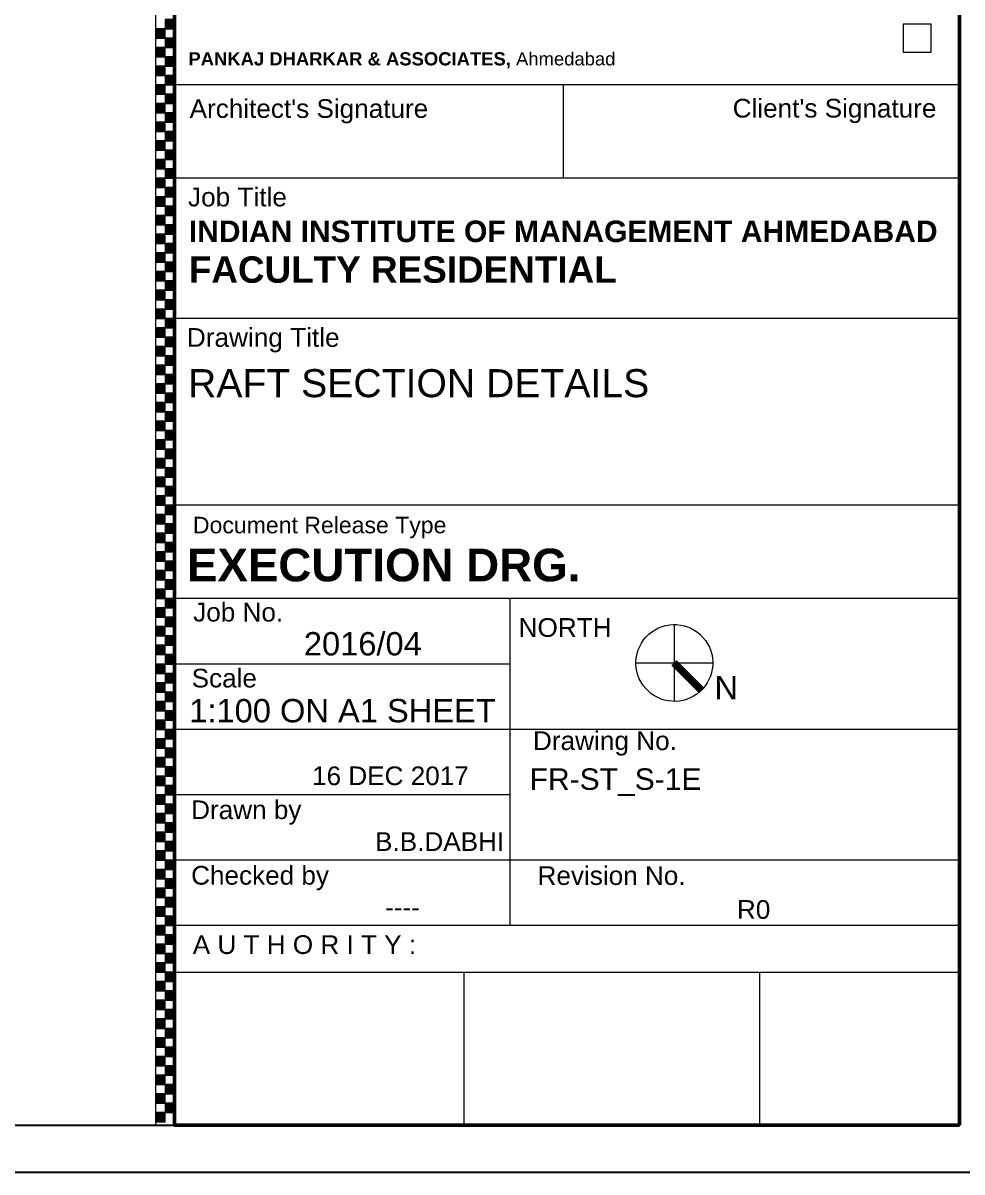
# Model space of a CAD drawing. Extents: x -200722 to 834823, y -494970 to 88783.
# Drawn here: x 514054 to 525109, y -104950 to -91421 of the extents above; entities that cross this region are included whole.
import ezdxf

# ---------------------------------------------------------------- set-up
doc = ezdxf.new("R2010")
doc.units = 0
doc.header["$LTSCALE"] = 100
doc.header["$MEASUREMENT"] = 0
doc.layers.get('0').update_dxf_attribs({"linetype": 'CONTINUOUS'})
doc.layers.add('9_PRINT BOUNDARY_NON PRINT', color=32, linetype='CONTINUOUS', plot=False)
doc.layers.add('9_TITLE TEXT', color=7, linetype='CONTINUOUS', lineweight=20)
doc.styles.add('SANSSERIF', font='SAS_____.pfb', dxfattribs={"height": 325})
doc.styles.add('TITLES', font='arial.ttf')

# ---------------------------------------------------------------- blocks, each defined once
blk = doc.blocks.new('TITLE CHAIN')
at = {"layer": '9_TITLE TEXT'}
h = blk.add_hatch(color=256, dxfattribs=at)
h.dxf.hatch_style = 1
h.paths.add_polyline_path([(1, -466.62), (2, -466.62), (2, -465.62), (1, -465.62)])
h = blk.add_hatch(color=256, dxfattribs=at)
h.dxf.hatch_style = 1
h.paths.add_polyline_path([(0, -467.62), (1, -467.62), (1, -466.62), (0, -466.62)])
h = blk.add_hatch(color=256, dxfattribs=at)
h.dxf.hatch_style = 1
h.paths.add_polyline_path([(1, -468.62), (2, -468.62), (2, -467.62), (1, -467.62)])
h = blk.add_hatch(color=256, dxfattribs=at)
h.dxf.hatch_style = 1
h.paths.add_polyline_path([(0, -469.62), (1, -469.62), (1, -468.62), (0, -468.62)])
h = blk.add_hatch(color=256, dxfattribs=at)
h.dxf.hatch_style = 1
h.paths.add_polyline_path([(1, -470.62), (2, -470.62), (2, -469.62), (1, -469.62)])
h = blk.add_hatch(color=256, dxfattribs=at)
h.dxf.hatch_style = 1
h.paths.add_polyline_path([(0, -471.62), (1, -471.62), (1, -470.62), (0, -470.62)])
h = blk.add_hatch(color=256, dxfattribs=at)
h.dxf.hatch_style = 1
h.paths.add_polyline_path([(1, -472.62), (2, -472.62), (2, -471.62), (1, -471.62)])
h = blk.add_hatch(color=256, dxfattribs=at)
h.dxf.hatch_style = 1
h.paths.add_polyline_path([(0, -473.62), (1, -473.62), (1, -472.62), (0, -472.62)])
h = blk.add_hatch(color=256, dxfattribs=at)
h.dxf.hatch_style = 1
h.paths.add_polyline_path([(0, -475.62), (1, -475.62), (1, -474.62), (0, -474.62)])
h = blk.add_hatch(color=256, dxfattribs=at)
h.dxf.hatch_style = 1
h.paths.add_polyline_path([(1, -474.62), (2, -474.62), (2, -473.62), (1, -473.62)])
h = blk.add_hatch(color=256, dxfattribs=at)
h.dxf.hatch_style = 1
h.paths.add_polyline_path([(1, -476.62), (2, -476.62), (2, -475.62), (1, -475.62)])
h = blk.add_hatch(color=256, dxfattribs=at)
h.dxf.hatch_style = 1
h.paths.add_polyline_path([(0, -477.62), (1, -477.62), (1, -476.62), (0, -476.62)])
h = blk.add_hatch(color=256, dxfattribs=at)
h.dxf.hatch_style = 1
h.paths.add_polyline_path([(1, -478.62), (2, -478.62), (2, -477.62), (1, -477.62)])
h = blk.add_hatch(color=256, dxfattribs=at)
h.dxf.hatch_style = 1
h.paths.add_polyline_path([(0, -479.62), (1, -479.62), (1, -478.62), (0, -478.62)])
h = blk.add_hatch(color=256, dxfattribs=at)
h.dxf.hatch_style = 1
h.paths.add_polyline_path([(1, -480.62), (2, -480.62), (2, -479.62), (1, -479.62)])
h = blk.add_hatch(color=256, dxfattribs=at)
h.dxf.hatch_style = 1
h.paths.add_polyline_path([(0, -481.62), (1, -481.62), (1, -480.62), (0, -480.62)])
h = blk.add_hatch(color=256, dxfattribs=at)
h.dxf.hatch_style = 1
h.paths.add_polyline_path([(1, -482.62), (2, -482.62), (2, -481.62), (1, -481.62)])
h = blk.add_hatch(color=256, dxfattribs=at)
h.dxf.hatch_style = 1
h.paths.add_polyline_path([(0, -483.62), (1, -483.62), (1, -482.62), (0, -482.62)])
h = blk.add_hatch(color=256, dxfattribs=at)
h.dxf.hatch_style = 1
h.paths.add_polyline_path([(1, -484.62), (2, -484.62), (2, -483.62), (1, -483.62)])
h = blk.add_hatch(color=256, dxfattribs=at)
h.dxf.hatch_style = 1
h.paths.add_polyline_path([(0, -485.62), (1, -485.62), (1, -484.62), (0, -484.62)])
h = blk.add_hatch(color=256, dxfattribs=at)
h.dxf.hatch_style = 1
h.paths.add_polyline_path([(1, -486.62), (2, -486.62), (2, -485.62), (1, -485.62)])
h = blk.add_hatch(color=256, dxfattribs=at)
h.dxf.hatch_style = 1
h.paths.add_polyline_path([(0, -487.62), (1, -487.62), (1, -486.62), (0, -486.62)])
h = blk.add_hatch(color=256, dxfattribs=at)
h.dxf.hatch_style = 1
h.paths.add_polyline_path([(1, -488.62), (2, -488.62), (2, -487.62), (1, -487.62)])
h = blk.add_hatch(color=256, dxfattribs=at)
h.dxf.hatch_style = 1
h.paths.add_polyline_path([(0, -489.62), (1, -489.62), (1, -488.62), (0, -488.62)])
h = blk.add_hatch(color=256, dxfattribs=at)
h.dxf.hatch_style = 1
h.paths.add_polyline_path([(0, -491.62), (1, -491.62), (1, -490.62), (0, -490.62)])
h = blk.add_hatch(color=256, dxfattribs=at)
h.dxf.hatch_style = 1
h.paths.add_polyline_path([(1, -490.62), (2, -490.62), (2, -489.62), (1, -489.62)])
h = blk.add_hatch(color=256, dxfattribs=at)
h.dxf.hatch_style = 1
h.paths.add_polyline_path([(1, -492.62), (2, -492.62), (2, -491.62), (1, -491.62)])
h = blk.add_hatch(color=256, dxfattribs=at)
h.dxf.hatch_style = 1
h.paths.add_polyline_path([(0, -493.62), (1, -493.62), (1, -492.62), (0, -492.62)])
h = blk.add_hatch(color=256, dxfattribs=at)
h.dxf.hatch_style = 1
h.paths.add_polyline_path([(1, -494.62), (2, -494.62), (2, -493.62), (1, -493.62)])
h = blk.add_hatch(color=256, dxfattribs=at)
h.dxf.hatch_style = 1
h.paths.add_polyline_path([(0, -495.62), (1, -495.62), (1, -494.62), (0, -494.62)])
h = blk.add_hatch(color=256, dxfattribs=at)
h.dxf.hatch_style = 1
h.paths.add_polyline_path([(1, -496.62), (2, -496.62), (2, -495.62), (1, -495.62)])
h = blk.add_hatch(color=256, dxfattribs=at)
h.dxf.hatch_style = 1
h.paths.add_polyline_path([(0, -497.62), (1, -497.62), (1, -496.62), (0, -496.62)])
h = blk.add_hatch(color=256, dxfattribs=at)
h.dxf.hatch_style = 1
h.paths.add_polyline_path([(1, -498.62), (2, -498.62), (2, -497.62), (1, -497.62)])
h = blk.add_hatch(color=256, dxfattribs=at)
h.dxf.hatch_style = 1
h.paths.add_polyline_path([(0, -499.62), (1, -499.62), (1, -498.62), (0, -498.62)])
h = blk.add_hatch(color=256, dxfattribs=at)
h.dxf.hatch_style = 1
h.paths.add_polyline_path([(1, -500.62), (2, -500.62), (2, -499.62), (1, -499.62)])
h = blk.add_hatch(color=256, dxfattribs=at)
h.dxf.hatch_style = 1
h.paths.add_polyline_path([(0, -501.62), (1, -501.62), (1, -500.62), (0, -500.62)])
h = blk.add_hatch(color=256, dxfattribs=at)
h.dxf.hatch_style = 1
h.paths.add_polyline_path([(1, -502.62), (2, -502.62), (2, -501.62), (1, -501.62)])
h = blk.add_hatch(color=256, dxfattribs=at)
h.dxf.hatch_style = 1
h.paths.add_polyline_path([(0, -503.62), (1, -503.62), (1, -502.62), (0, -502.62)])
h = blk.add_hatch(color=256, dxfattribs=at)
h.dxf.hatch_style = 1
h.paths.add_polyline_path([(1, -504.62), (2, -504.62), (2, -503.62), (1, -503.62)])
h = blk.add_hatch(color=256, dxfattribs=at)
h.dxf.hatch_style = 1
h.paths.add_polyline_path([(0, -505.62), (1, -505.62), (1, -504.62), (0, -504.62)])
h = blk.add_hatch(color=256, dxfattribs=at)
h.dxf.hatch_style = 1
h.paths.add_polyline_path([(0, -507.62), (1, -507.62), (1, -506.62), (0, -506.62)])
h = blk.add_hatch(color=256, dxfattribs=at)
h.dxf.hatch_style = 1
h.paths.add_polyline_path([(1, -506.62), (2, -506.62), (2, -505.62), (1, -505.62)])
h = blk.add_hatch(color=256, dxfattribs=at)
h.dxf.hatch_style = 1
h.paths.add_polyline_path([(1, -508.62), (2, -508.62), (2, -507.62), (1, -507.62)])
h = blk.add_hatch(color=256, dxfattribs=at)
h.dxf.hatch_style = 1
h.paths.add_polyline_path([(0, -509.62), (1, -509.62), (1, -508.62), (0, -508.62)])
h = blk.add_hatch(color=256, dxfattribs=at)
h.dxf.hatch_style = 1
h.paths.add_polyline_path([(1, -510.62), (2, -510.62), (2, -509.62), (1, -509.62)])
h = blk.add_hatch(color=256, dxfattribs=at)
h.dxf.hatch_style = 1
h.paths.add_polyline_path([(0, -511.62), (1, -511.62), (1, -510.62), (0, -510.62)])
h = blk.add_hatch(color=256, dxfattribs=at)
h.dxf.hatch_style = 1
h.paths.add_polyline_path([(1, -512.62), (2, -512.62), (2, -511.62), (1, -511.62)])
h = blk.add_hatch(color=256, dxfattribs=at)
h.dxf.hatch_style = 1
h.paths.add_polyline_path([(0, -513.62), (1, -513.62), (1, -512.62), (0, -512.62)])
h = blk.add_hatch(color=256, dxfattribs=at)
h.dxf.hatch_style = 1
h.paths.add_polyline_path([(1, -514.62), (2, -514.62), (2, -513.62), (1, -513.62)])
h = blk.add_hatch(color=256, dxfattribs=at)
h.dxf.hatch_style = 1
h.paths.add_polyline_path([(0, -515.62), (1, -515.62), (1, -514.62), (0, -514.62)])
h = blk.add_hatch(color=256, dxfattribs=at)
h.dxf.hatch_style = 1
h.paths.add_polyline_path([(1, -516.62), (2, -516.62), (2, -515.62), (1, -515.62)])
h = blk.add_hatch(color=256, dxfattribs=at)
h.dxf.hatch_style = 1
h.paths.add_polyline_path([(0, -517.62), (1, -517.62), (1, -516.62), (0, -516.62)])
h = blk.add_hatch(color=256, dxfattribs=at)
h.dxf.hatch_style = 1
h.paths.add_polyline_path([(1, -518.62), (2, -518.62), (2, -517.62), (1, -517.62)])
h = blk.add_hatch(color=256, dxfattribs=at)
h.dxf.hatch_style = 1
h.paths.add_polyline_path([(0, -519.62), (1, -519.62), (1, -518.62), (0, -518.62)])
h = blk.add_hatch(color=256, dxfattribs=at)
h.dxf.hatch_style = 1
h.paths.add_polyline_path([(1, -520.62), (2, -520.62), (2, -519.62), (1, -519.62)])
h = blk.add_hatch(color=256, dxfattribs=at)
h.dxf.hatch_style = 1
h.paths.add_polyline_path([(0, -521.62), (1, -521.62), (1, -520.62), (0, -520.62)])
h = blk.add_hatch(color=256, dxfattribs=at)
h.dxf.hatch_style = 1
h.paths.add_polyline_path([(0, -523.62), (1, -523.62), (1, -522.62), (0, -522.62)])
h = blk.add_hatch(color=256, dxfattribs=at)
h.dxf.hatch_style = 1
h.paths.add_polyline_path([(1, -522.62), (2, -522.62), (2, -521.62), (1, -521.62)])
h = blk.add_hatch(color=256, dxfattribs=at)
h.dxf.hatch_style = 1
h.paths.add_polyline_path([(1, -524.62), (2, -524.62), (2, -523.62), (1, -523.62)])
h = blk.add_hatch(color=256, dxfattribs=at)
h.dxf.hatch_style = 1
h.paths.add_polyline_path([(0, -525.62), (1, -525.62), (1, -524.62), (0, -524.62)])
h = blk.add_hatch(color=256, dxfattribs=at)
h.dxf.hatch_style = 1
h.paths.add_polyline_path([(1, -526.62), (2, -526.62), (2, -525.62), (1, -525.62)])
h = blk.add_hatch(color=256, dxfattribs=at)
h.dxf.hatch_style = 1
h.paths.add_polyline_path([(0, -527.62), (1, -527.62), (1, -526.62), (0, -526.62)])
h = blk.add_hatch(color=256, dxfattribs=at)
h.dxf.hatch_style = 1
h.paths.add_polyline_path([(1, -528.62), (2, -528.62), (2, -527.62), (1, -527.62)])
h = blk.add_hatch(color=256, dxfattribs=at)
h.dxf.hatch_style = 1
h.paths.add_polyline_path([(0, -529.62), (1, -529.62), (1, -528.62), (0, -528.62)])
h = blk.add_hatch(color=256, dxfattribs=at)
h.dxf.hatch_style = 1
h.paths.add_polyline_path([(1, -530.62), (2, -530.62), (2, -529.62), (1, -529.62)])
h = blk.add_hatch(color=256, dxfattribs=at)
h.dxf.hatch_style = 1
h.paths.add_polyline_path([(0, -531.62), (1, -531.62), (1, -530.62), (0, -530.62)])
h = blk.add_hatch(color=256, dxfattribs=at)
h.dxf.hatch_style = 1
h.paths.add_polyline_path([(1, -532.62), (2, -532.62), (2, -531.62), (1, -531.62)])
h = blk.add_hatch(color=256, dxfattribs=at)
h.dxf.hatch_style = 1
h.paths.add_polyline_path([(0, -533.62), (1, -533.62), (1, -532.62), (0, -532.62)])
h = blk.add_hatch(color=256, dxfattribs=at)
h.dxf.hatch_style = 1
h.paths.add_polyline_path([(1, -534.62), (2, -534.62), (2, -533.62), (1, -533.62)])
h = blk.add_hatch(color=256, dxfattribs=at)
h.dxf.hatch_style = 1
h.paths.add_polyline_path([(0, -535.62), (1, -535.62), (1, -534.62), (0, -534.62)])
h = blk.add_hatch(color=256, dxfattribs=at)
h.dxf.hatch_style = 1
h.paths.add_polyline_path([(1, -536.62), (2, -536.62), (2, -535.62), (1, -535.62)])
h = blk.add_hatch(color=256, dxfattribs=at)
h.dxf.hatch_style = 1
h.paths.add_polyline_path([(0, -537.62), (1, -537.62), (1, -536.62), (0, -536.62)])
h = blk.add_hatch(color=256, dxfattribs=at)
h.dxf.hatch_style = 1
h.paths.add_polyline_path([(0, -539.62), (1, -539.62), (1, -538.62), (0, -538.62)])
h = blk.add_hatch(color=256, dxfattribs=at)
h.dxf.hatch_style = 1
h.paths.add_polyline_path([(1, -538.62), (2, -538.62), (2, -537.62), (1, -537.62)])
h = blk.add_hatch(color=256, dxfattribs=at)
h.dxf.hatch_style = 1
h.paths.add_polyline_path([(1, -540.62), (2, -540.62), (2, -539.62), (1, -539.62)])
h = blk.add_hatch(color=256, dxfattribs=at)
h.dxf.hatch_style = 1
h.paths.add_polyline_path([(0, -541.62), (1, -541.62), (1, -540.62), (0, -540.62)])
h = blk.add_hatch(color=256, dxfattribs=at)
h.dxf.hatch_style = 1
h.paths.add_polyline_path([(1, -542.62), (2, -542.62), (2, -541.62), (1, -541.62)])
h = blk.add_hatch(color=256, dxfattribs=at)
h.dxf.hatch_style = 1
h.paths.add_polyline_path([(0, -543.62), (1, -543.62), (1, -542.62), (0, -542.62)])
h = blk.add_hatch(color=256, dxfattribs=at)
h.dxf.hatch_style = 1
h.paths.add_polyline_path([(1, -544.62), (2, -544.62), (2, -543.62), (1, -543.62)])
h = blk.add_hatch(color=256, dxfattribs=at)
h.dxf.hatch_style = 1
h.paths.add_polyline_path([(0, -545.62), (1, -545.62), (1, -544.62), (0, -544.62)])
h = blk.add_hatch(color=256, dxfattribs=at)
h.dxf.hatch_style = 1
h.paths.add_polyline_path([(1, -546.62), (2, -546.62), (2, -545.62), (1, -545.62)])
h = blk.add_hatch(color=256, dxfattribs=at)
h.dxf.hatch_style = 1
h.paths.add_polyline_path([(0, -547.62), (1, -547.62), (1, -546.62), (0, -546.62)])
h = blk.add_hatch(color=256, dxfattribs=at)
h.dxf.hatch_style = 1
h.paths.add_polyline_path([(1, -548.62), (2, -548.62), (2, -547.62), (1, -547.62)])
h = blk.add_hatch(color=256, dxfattribs=at)
h.dxf.hatch_style = 1
h.paths.add_polyline_path([(0, -549.62), (1, -549.62), (1, -548.62), (0, -548.62)])
h = blk.add_hatch(color=256, dxfattribs=at)
h.dxf.hatch_style = 1
h.paths.add_polyline_path([(1, -550.62), (2, -550.62), (2, -549.62), (1, -549.62)])
h = blk.add_hatch(color=256, dxfattribs=at)
h.dxf.hatch_style = 1
h.paths.add_polyline_path([(0, -551.62), (1, -551.62), (1, -550.62), (0, -550.62)])
h = blk.add_hatch(color=256, dxfattribs=at)
h.dxf.hatch_style = 1
h.paths.add_polyline_path([(1, -552.62), (2, -552.62), (2, -551.62), (1, -551.62)])
h = blk.add_hatch(color=256, dxfattribs=at)
h.dxf.hatch_style = 1
h.paths.add_polyline_path([(0, -553.62), (1, -553.62), (1, -552.62), (0, -552.62)])
h = blk.add_hatch(color=256, dxfattribs=at)
h.dxf.hatch_style = 1
h.paths.add_polyline_path([(0, -555.62), (1, -555.62), (1, -554.62), (0, -554.62)])
h = blk.add_hatch(color=256, dxfattribs=at)
h.dxf.hatch_style = 1
h.paths.add_polyline_path([(1, -554.62), (2, -554.62), (2, -553.62), (1, -553.62)])
h = blk.add_hatch(color=256, dxfattribs=at)
h.dxf.hatch_style = 1
h.paths.add_polyline_path([(1, -556.62), (2, -556.62), (2, -555.62), (1, -555.62)])
h = blk.add_hatch(color=256, dxfattribs=at)
h.dxf.hatch_style = 1
h.paths.add_polyline_path([(0, -557.62), (1, -557.62), (1, -556.62), (0, -556.62)])
h = blk.add_hatch(color=256, dxfattribs=at)
h.dxf.hatch_style = 1
h.paths.add_polyline_path([(1, -558.62), (2, -558.62), (2, -557.62), (1, -557.62)])
h = blk.add_hatch(color=256, dxfattribs=at)
h.dxf.hatch_style = 1
h.paths.add_polyline_path([(0, -559.62), (1, -559.62), (1, -558.62), (0, -558.62)])
h = blk.add_hatch(color=256, dxfattribs=at)
h.dxf.hatch_style = 1
h.paths.add_polyline_path([(1, -560.62), (2, -560.62), (2, -559.62), (1, -559.62)])
h = blk.add_hatch(color=256, dxfattribs=at)
h.dxf.hatch_style = 1
h.paths.add_polyline_path([(0, -561.62), (1, -561.62), (1, -560.62), (0, -560.62)])
h = blk.add_hatch(color=256, dxfattribs=at)
h.dxf.hatch_style = 1
h.paths.add_polyline_path([(1, -562.62), (2, -562.62), (2, -561.62), (1, -561.62)])
h = blk.add_hatch(color=256, dxfattribs=at)
h.dxf.hatch_style = 1
h.paths.add_polyline_path([(0, -563.62), (1, -563.62), (1, -562.62), (0, -562.62)])
h = blk.add_hatch(color=256, dxfattribs=at)
h.dxf.hatch_style = 1
h.paths.add_polyline_path([(1, -564.62), (2, -564.62), (2, -563.62), (1, -563.62)])
h = blk.add_hatch(color=256, dxfattribs=at)
h.dxf.hatch_style = 1
h.paths.add_polyline_path([(0, -565.62), (1, -565.62), (1, -564.62), (0, -564.62)])
h = blk.add_hatch(color=256, dxfattribs=at)
h.dxf.hatch_style = 1
h.paths.add_polyline_path([(1, -566.62), (2, -566.62), (2, -565.62), (1, -565.62)])
h = blk.add_hatch(color=256, dxfattribs=at)
h.dxf.hatch_style = 1
h.paths.add_polyline_path([(0, -567.62), (1, -567.62), (1, -566.62), (0, -566.62)])
h = blk.add_hatch(color=256, dxfattribs=at)
h.dxf.hatch_style = 1
h.paths.add_polyline_path([(1, -568.62), (2, -568.62), (2, -567.62), (1, -567.62)])
h = blk.add_hatch(color=256, dxfattribs=at)
h.dxf.hatch_style = 1
h.paths.add_polyline_path([(0, -569.62), (1, -569.62), (1, -568.62), (0, -568.62)])
h = blk.add_hatch(color=256, dxfattribs=at)
h.dxf.hatch_style = 1
h.paths.add_polyline_path([(0, -571.62), (1, -571.62), (1, -570.62), (0, -570.62)])
h = blk.add_hatch(color=256, dxfattribs=at)
h.dxf.hatch_style = 1
h.paths.add_polyline_path([(1, -570.62), (2, -570.62), (2, -569.62), (1, -569.62)])
h = blk.add_hatch(color=256, dxfattribs=at)
h.dxf.hatch_style = 1
h.paths.add_polyline_path([(1, -572.62), (2, -572.62), (2, -571.62), (1, -571.62)])
h = blk.add_hatch(color=256, dxfattribs=at)
h.dxf.hatch_style = 1
h.paths.add_polyline_path([(0, -573.62), (1, -573.62), (1, -572.62), (0, -572.62)])
h = blk.add_hatch(color=256, dxfattribs=at)
h.dxf.hatch_style = 1
h.paths.add_polyline_path([(1, -574.62), (2, -574.62), (2, -573.62), (1, -573.62)])
h = blk.add_hatch(color=256, dxfattribs=at)
h.dxf.hatch_style = 1
h.paths.add_polyline_path([(0, -575.62), (1, -575.62), (1, -574.62), (0, -574.62)])
h = blk.add_hatch(color=256, dxfattribs=at)
h.dxf.hatch_style = 1
h.paths.add_polyline_path([(1, -576.62), (2, -576.62), (2, -575.62), (1, -575.62)])
h = blk.add_hatch(color=256, dxfattribs=at)
h.dxf.hatch_style = 1
h.paths.add_polyline_path([(0, -577.62), (1, -577.62), (1, -576.62), (0, -576.62)])
h = blk.add_hatch(color=256, dxfattribs=at)
h.dxf.hatch_style = 1
h.paths.add_polyline_path([(1, -578.62), (2, -578.62), (2, -577.62), (1, -577.62)])
h = blk.add_hatch(color=256, dxfattribs=at)
h.dxf.hatch_style = 1
h.paths.add_polyline_path([(0, -579.62), (1, -579.62), (1, -578.62), (0, -578.62)])
h = blk.add_hatch(color=256, dxfattribs=at)
h.dxf.hatch_style = 1
h.paths.add_polyline_path([(1, -580.62), (2, -580.62), (2, -579.62), (1, -579.62)])
h = blk.add_hatch(color=256, dxfattribs=at)
h.dxf.hatch_style = 1
h.paths.add_polyline_path([(0, -581.62), (1, -581.62), (1, -580.62), (0, -580.62)])
h = blk.add_hatch(color=256, dxfattribs=at)
h.dxf.hatch_style = 1
h.paths.add_polyline_path([(1, -582.62), (2, -582.62), (2, -581.62), (1, -581.62)])
h = blk.add_hatch(color=256, dxfattribs=at)
h.dxf.hatch_style = 1
h.paths.add_polyline_path([(0, -583.62), (1, -583.62), (1, -582.62), (0, -582.62)])
for p, q in [((0, -584), (0, 0)), ((2, -584), (2, 0))]:
    blk.add_line(p, q, dxfattribs=at)
for points in [[(1, -466.62), (2, -466.62), (2, -465.62), (1, -465.62)], [(0, -467.62), (1, -467.62), (1, -466.62), (0, -466.62)], [(1, -468.62), (2, -468.62), (2, -467.62), (1, -467.62)], [(0, -469.62), (1, -469.62), (1, -468.62), (0, -468.62)], [(1, -470.62), (2, -470.62), (2, -469.62), (1, -469.62)], [(0, -471.62), (1, -471.62), (1, -470.62), (0, -470.62)], [(1, -472.62), (2, -472.62), (2, -471.62), (1, -471.62)], [(0, -473.62), (1, -473.62), (1, -472.62), (0, -472.62)], [(0, -475.62), (1, -475.62), (1, -474.62), (0, -474.62)], [(1, -474.62), (2, -474.62), (2, -473.62), (1, -473.62)], [(1, -476.62), (2, -476.62), (2, -475.62), (1, -475.62)], [(0, -477.62), (1, -477.62), (1, -476.62), (0, -476.62)], [(1, -478.62), (2, -478.62), (2, -477.62), (1, -477.62)], [(0, -479.62), (1, -479.62), (1, -478.62), (0, -478.62)], [(1, -480.62), (2, -480.62), (2, -479.62), (1, -479.62)], [(0, -481.62), (1, -481.62), (1, -480.62), (0, -480.62)], [(1, -482.62), (2, -482.62), (2, -481.62), (1, -481.62)], [(0, -483.62), (1, -483.62), (1, -482.62), (0, -482.62)], [(1, -484.62), (2, -484.62), (2, -483.62), (1, -483.62)], [(0, -485.62), (1, -485.62), (1, -484.62), (0, -484.62)], [(1, -486.62), (2, -486.62), (2, -485.62), (1, -485.62)], [(0, -487.62), (1, -487.62), (1, -486.62), (0, -486.62)], [(1, -488.62), (2, -488.62), (2, -487.62), (1, -487.62)], [(0, -489.62), (1, -489.62), (1, -488.62), (0, -488.62)], [(0, -491.62), (1, -491.62), (1, -490.62), (0, -490.62)], [(1, -490.62), (2, -490.62), (2, -489.62), (1, -489.62)], [(1, -492.62), (2, -492.62), (2, -491.62), (1, -491.62)], [(0, -493.62), (1, -493.62), (1, -492.62), (0, -492.62)], [(1, -494.62), (2, -494.62), (2, -493.62), (1, -493.62)], [(0, -495.62), (1, -495.62), (1, -494.62), (0, -494.62)], [(1, -496.62), (2, -496.62), (2, -495.62), (1, -495.62)], [(0, -497.62), (1, -497.62), (1, -496.62), (0, -496.62)], [(1, -498.62), (2, -498.62), (2, -497.62), (1, -497.62)], [(0, -499.62), (1, -499.62), (1, -498.62), (0, -498.62)], [(1, -500.62), (2, -500.62), (2, -499.62), (1, -499.62)], [(0, -501.62), (1, -501.62), (1, -500.62), (0, -500.62)], [(1, -502.62), (2, -502.62), (2, -501.62), (1, -501.62)], [(0, -503.62), (1, -503.62), (1, -502.62), (0, -502.62)], [(1, -504.62), (2, -504.62), (2, -503.62), (1, -503.62)], [(0, -505.62), (1, -505.62), (1, -504.62), (0, -504.62)], [(0, -507.62), (1, -507.62), (1, -506.62), (0, -506.62)], [(1, -506.62), (2, -506.62), (2, -505.62), (1, -505.62)], [(1, -508.62), (2, -508.62), (2, -507.62), (1, -507.62)], [(0, -509.62), (1, -509.62), (1, -508.62), (0, -508.62)], [(1, -510.62), (2, -510.62), (2, -509.62), (1, -509.62)], [(0, -511.62), (1, -511.62), (1, -510.62), (0, -510.62)], [(1, -512.62), (2, -512.62), (2, -511.62), (1, -511.62)], [(0, -513.62), (1, -513.62), (1, -512.62), (0, -512.62)], [(1, -514.62), (2, -514.62), (2, -513.62), (1, -513.62)], [(0, -515.62), (1, -515.62), (1, -514.62), (0, -514.62)], [(1, -516.62), (2, -516.62), (2, -515.62), (1, -515.62)], [(0, -517.62), (1, -517.62), (1, -516.62), (0, -516.62)], [(1, -518.62), (2, -518.62), (2, -517.62), (1, -517.62)], [(0, -519.62), (1, -519.62), (1, -518.62), (0, -518.62)], [(1, -520.62), (2, -520.62), (2, -519.62), (1, -519.62)], [(0, -521.62), (1, -521.62), (1, -520.62), (0, -520.62)], [(0, -523.62), (1, -523.62), (1, -522.62), (0, -522.62)], [(1, -522.62), (2, -522.62), (2, -521.62), (1, -521.62)], [(1, -524.62), (2, -524.62), (2, -523.62), (1, -523.62)], [(0, -525.62), (1, -525.62), (1, -524.62), (0, -524.62)], [(1, -526.62), (2, -526.62), (2, -525.62), (1, -525.62)], [(0, -527.62), (1, -527.62), (1, -526.62), (0, -526.62)], [(1, -528.62), (2, -528.62), (2, -527.62), (1, -527.62)], [(0, -529.62), (1, -529.62), (1, -528.62), (0, -528.62)], [(1, -530.62), (2, -530.62), (2, -529.62), (1, -529.62)], [(0, -531.62), (1, -531.62), (1, -530.62), (0, -530.62)], [(1, -532.62), (2, -532.62), (2, -531.62), (1, -531.62)], [(0, -533.62), (1, -533.62), (1, -532.62), (0, -532.62)], [(1, -534.62), (2, -534.62), (2, -533.62), (1, -533.62)], [(0, -535.62), (1, -535.62), (1, -534.62), (0, -534.62)], [(1, -536.62), (2, -536.62), (2, -535.62), (1, -535.62)], [(0, -537.62), (1, -537.62), (1, -536.62), (0, -536.62)], [(0, -539.62), (1, -539.62), (1, -538.62), (0, -538.62)], [(1, -538.62), (2, -538.62), (2, -537.62), (1, -537.62)], [(1, -540.62), (2, -540.62), (2, -539.62), (1, -539.62)], [(0, -541.62), (1, -541.62), (1, -540.62), (0, -540.62)], [(1, -542.62), (2, -542.62), (2, -541.62), (1, -541.62)], [(0, -543.62), (1, -543.62), (1, -542.62), (0, -542.62)], [(1, -544.62), (2, -544.62), (2, -543.62), (1, -543.62)], [(0, -545.62), (1, -545.62), (1, -544.62), (0, -544.62)], [(1, -546.62), (2, -546.62), (2, -545.62), (1, -545.62)], [(0, -547.62), (1, -547.62), (1, -546.62), (0, -546.62)], [(1, -548.62), (2, -548.62), (2, -547.62), (1, -547.62)], [(0, -549.62), (1, -549.62), (1, -548.62), (0, -548.62)], [(1, -550.62), (2, -550.62), (2, -549.62), (1, -549.62)], [(0, -551.62), (1, -551.62), (1, -550.62), (0, -550.62)], [(1, -552.62), (2, -552.62), (2, -551.62), (1, -551.62)], [(0, -553.62), (1, -553.62), (1, -552.62), (0, -552.62)], [(0, -555.62), (1, -555.62), (1, -554.62), (0, -554.62)], [(1, -554.62), (2, -554.62), (2, -553.62), (1, -553.62)], [(1, -556.62), (2, -556.62), (2, -555.62), (1, -555.62)], [(0, -557.62), (1, -557.62), (1, -556.62), (0, -556.62)], [(1, -558.62), (2, -558.62), (2, -557.62), (1, -557.62)], [(0, -559.62), (1, -559.62), (1, -558.62), (0, -558.62)], [(1, -560.62), (2, -560.62), (2, -559.62), (1, -559.62)], [(0, -561.62), (1, -561.62), (1, -560.62), (0, -560.62)], [(1, -562.62), (2, -562.62), (2, -561.62), (1, -561.62)], [(0, -563.62), (1, -563.62), (1, -562.62), (0, -562.62)], [(1, -564.62), (2, -564.62), (2, -563.62), (1, -563.62)], [(0, -565.62), (1, -565.62), (1, -564.62), (0, -564.62)], [(1, -566.62), (2, -566.62), (2, -565.62), (1, -565.62)], [(0, -567.62), (1, -567.62), (1, -566.62), (0, -566.62)], [(1, -568.62), (2, -568.62), (2, -567.62), (1, -567.62)], [(0, -569.62), (1, -569.62), (1, -568.62), (0, -568.62)], [(0, -571.62), (1, -571.62), (1, -570.62), (0, -570.62)], [(1, -570.62), (2, -570.62), (2, -569.62), (1, -569.62)], [(1, -572.62), (2, -572.62), (2, -571.62), (1, -571.62)], [(0, -573.62), (1, -573.62), (1, -572.62), (0, -572.62)], [(1, -574.62), (2, -574.62), (2, -573.62), (1, -573.62)], [(0, -575.62), (1, -575.62), (1, -574.62), (0, -574.62)], [(1, -576.62), (2, -576.62), (2, -575.62), (1, -575.62)], [(0, -577.62), (1, -577.62), (1, -576.62), (0, -576.62)], [(1, -578.62), (2, -578.62), (2, -577.62), (1, -577.62)], [(0, -579.62), (1, -579.62), (1, -578.62), (0, -578.62)], [(1, -580.62), (2, -580.62), (2, -579.62), (1, -579.62)], [(0, -581.62), (1, -581.62), (1, -580.62), (0, -580.62)], [(1, -582.62), (2, -582.62), (2, -581.62), (1, -581.62)], [(0, -583.62), (1, -583.62), (1, -582.62), (0, -582.62)]]:
    blk.add_lwpolyline(points, close=True, dxfattribs=at)

msp = doc.modelspace()

# ---------------------------------------------------------------- hatches: boundary and pattern name
at = {"layer": '9_TITLE TEXT', "true_color": 0x000000}
h = msp.add_hatch(dxfattribs=at)
h.set_pattern_fill('ANSI31', color=18, scale=9.672114, angle=-44.98186, style=0)
h.set_pattern_definition([(0.0181435, (492320.7685, -74826.2168), (-0.00038285, 1.20901415), [])])
h.paths.add_polyline_path([(521749.5, -98929.1), (522068.9, -99248.3), (522041.5, -99275.7), (521722.1, -98956.5)])
h.paths.add_polyline_path([(521722.1, -98956.5), (522041.5, -99275.7), (522014.2, -99303.1), (521694.8, -98983.9)])

# ---------------------------------------------------------------- linework, layer by layer
at = {"color": 18, "true_color": 0x000000}
msp.add_lwpolyline([(433669.4, -104400.4), (525079.4, -104400.4), (525079.4, -40160.4), (433669.4, -40160.4)], close=True, dxfattribs=at)
at = {"layer": '9_PRINT BOUNDARY_NON PRINT', "color": 18, "true_color": 0x000000}
msp.add_lwpolyline([(433119.4, -104950.4), (525629.4, -104950.4), (525629.4, -39610.4), (433119.4, -39610.4)], close=True, dxfattribs=at)
at = {"layer": '9_TITLE TEXT', "color": 18, "true_color": 0x000000}
for p, q in [((515619.4, -103699.1), (515619.4, -40160.4)), ((525079.4, -92149.1), (515839.4, -92149.1)), ((520416.7, -93249.1), (520416.7, -92149.1)), ((525079.4, -93249.1), (515839.4, -93249.1)), ((525079.4, -94899.1), (515839.4, -94899.1)), ((525079.4, -97099.1), (515839.4, -97099.1)), ((525079.4, -98199.1), (515839.4, -98199.1)), ((519790.8, -102049.1), (519790.8, -98199.1)), ((519790.8, -98969.1), (515839.4, -98969.1)), ((521270.1, -98956.3, -153.7), (522174.5, -98956.3, -153.7)), ((525079.4, -99739.1), (515839.4, -99739.1)), ((519790.8, -100509.1), (515839.4, -100509.1)), ((525072.6, -101279.1), (515839.4, -101279.1)), ((525072.6, -102049.1), (515839.4, -102049.1)), ((515839.4, -102599.1), (525072.6, -102599.1)), ((519244.9, -102599.1), (519244.9, -104400.4)), ((522723.1, -102599.1), (522723.1, -104400.4))]:
    msp.add_line(p, q, dxfattribs=at)
for points in [[(525079.4, -40160.4), (433669.4, -40160.4), (433669.4, -104400.4), (525079.4, -104400.4)], [(525079.4, -40160.4), (525079.4, -104400.4)]]:
    msp.add_lwpolyline(points, dxfattribs=at)
at = {"layer": '9_TITLE TEXT', "color": 18, "lineweight": 50, "true_color": 0x000000}
msp.add_lwpolyline([(525079.4, -104400.4), (515839.4, -104400.4), (515839.4, -40160.4), (525079.4, -40160.4)], close=True, dxfattribs=at)
at = {"layer": '9_TITLE TEXT', "color": 18, "true_color": 0x000000}
msp.add_lwpolyline([(524746.7, -91434.9), (524418.2, -91434.9), (524418.2, -91763.3), (524746.7, -91763.3)], close=True, dxfattribs=at)
at = {"layer": '9_TITLE TEXT', "color": 18, "true_color": 0x000000, "elevation": -153.7}
msp.add_lwpolyline([(521722.6, -99408.5), (521722.6, -98504.1)], dxfattribs=at)
at = {"layer": '9_TITLE TEXT', "color": 18, "true_color": 0x000000, "extrusion": (0.003844, 0.001202, 0.999992)}
msp.add_ellipse((521722.3, -98956.3, -305.8), major_axis=(366, 265.6, -1.7), ratio=1, start_param=1.569635, end_param=7.8528203, dxfattribs=at)

# ---------------------------------------------------------------- block references
at = {"color": 18, "true_color": 0x000000, "xscale": 110, "yscale": 110, "zscale": 110}
msp.add_blockref('TITLE CHAIN', (515619.4, -40160.4), dxfattribs=at)

# ---------------------------------------------------------------- texts
at = {"layer": '9_TITLE TEXT', "color": 18, "linetype": 'ByBlock', "true_color": 0x000000, "style": 'TITLES'}
for s, height, p in [('Job Title', 220.63, (515996.8, -93580.1)), ('Drawing Title', 220.632, (515983.5, -95233.8)), ('Job No.', 220, (516058.2, -98468.1)), ('NORTH', 220.63, (519888.5, -98649.2)), ('Scale', 220, (516039.8, -99244.7)), ('Drawing No.', 220.632, (520057.7, -99981.8)), ('Drawn by', 220, (516034, -100794.9)), ('Checked by', 220, (516034, -101566.6)), ('Revision No.', 220, (520112.5, -101570, 2.3)), ('A U T H O R I T Y :', 220, (516053, -102382.8))]:
    msp.add_text(s, height=height, dxfattribs=at).set_placement(p)
at = {"layer": '9_TITLE TEXT', "color": 18, "true_color": 0x000000, "style": 'TITLES'}
for s, height, p in [('2016/04', 275, (517360.9, -98867.7)), ('1:100 ON A1 SHEET', 275, (516012.1, -99655.5)), ('16 DEC 2017', 220, (517457.3, -100395)), ('B.B.DABHI', 220, (518199.2, -101169.4)), ('----', 220, (518317.9, -101942.2)), ('R0', 220, (522459.7, -101968.9, 2.3))]:
    msp.add_text(s, height=height, dxfattribs=at).set_placement(p)
at = {"layer": '9_TITLE TEXT', "color": 18, "true_color": 0x000000, "extrusion": (0.003844, 0.001202, 0.999992), "style": 'TITLES'}
msp.add_text('N', height=275, dxfattribs=at).set_placement((522191.8, -99388.2, 1734.1))
at = {"layer": '9_TITLE TEXT', "color": 18, "lineweight": -3, "true_color": 0x000000, "style": 'TITLES'}
msp.add_text('FR-ST_S-1E', height=253, dxfattribs=at).set_placement((520018.7, -100450.5))
at = {"layer": '9_TITLE TEXT', "color": 18, "true_color": 0x000000, "attachment_point": 1}
for s, insert, char_height, width, style in [('{\\fArial|b0|i0|c0|p34;\\P\\pxsm1;\\fArial|b1|i0|c0|p34;\\H0.69613x;PANKAJ DHARKAR & ASSOCIATES, \\fArial|b0|i0|c0|p34;Ahmedabad}', (516001.8, -91393), 223.105, 9689.289, 'SANSSERIF'), ('{\\fArial|b1|i0|c0|p34;\\H0.93086x;INDIAN INSTITUTE OF MANAGEMENT AHMEDABAD\\H1.0743x; \\H1.1428x;FACULTY RESIDENTIAL}', (516006.7, -93747.2), 271.7906, 8965.505, 'TITLES'), ('RAFT SECTION DETAILS', (515997.3, -95496.8), 330, 9075.68, 'TITLES'), ('{\\fArial|b1|i0|c0|p34;EXECUTION DRG.}', (515984.8, -97610.4), 385, 9075.68, 'TITLES')]:
    msp.add_mtext(s, dxfattribs=dict(at, insert=insert, char_height=char_height, width=width, style=style))
at = {"layer": '9_TITLE TEXT', "color": 18, "linetype": 'ByBlock', "true_color": 0x000000, "attachment_point": 1, "style": 'TITLES'}
for s, insert, char_height, width in [("Architect's Signature", (516016.1, -92317.9), 220, 4400.628), ("Client's Signature", (522409.3, -92314), 220, 3182.232), ('Document Release Type', (516054.9, -97235.3), 194.136, 4109.962)]:
    msp.add_mtext(s, dxfattribs=dict(at, insert=insert, char_height=char_height, width=width))

doc.saveas('drawing.dxf')
